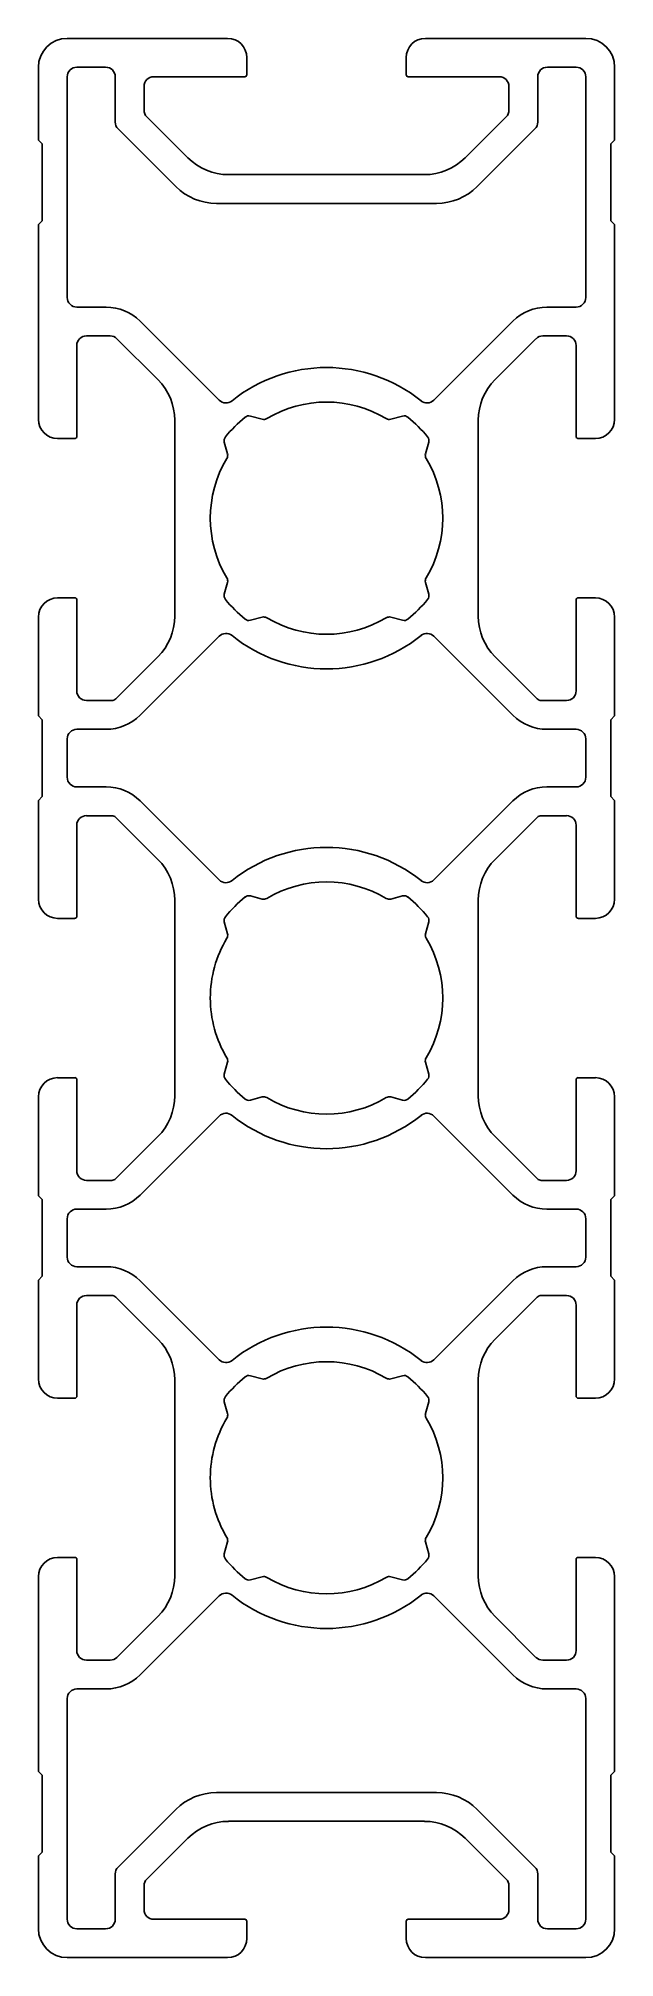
# Model space of a CAD drawing. Header units: inches. Extents: x 49508 to 50689, y 18047 to 21984.
import ezdxf

# ---------------------------------------------------------------- set-up
doc = ezdxf.new("R2010")
doc.units = ezdxf.units.IN
doc.header["$MEASUREMENT"] = 0

msp = doc.modelspace()

# ---------------------------------------------------------------- linework, layer by layer
at = {"color": 7, "linetype": 'Continuous', "lineweight": 25}
for p, q in [((49895.3, 21984.1), (49566.6, 21984.1)), ((50629.6, 21984.1), (50300.8, 21984.1)), ((49934.7, 21909.3), (49934.7, 21944.8)), ((50261.4, 21944.8), (50261.4, 21909.3)), ((49507.5, 21925.1), (49507.5, 21775.5)), ((49566.6, 21905.4), (49566.6, 21452.6)), ((49645.3, 21925.1), (49586.2, 21925.1)), ((49665, 21812.5), (49665, 21905.4)), ((49743.7, 21905.4), (49930.7, 21905.4)), ((50265.4, 21905.4), (50452.4, 21905.4)), ((50531.1, 21905.4), (50531.1, 21812.5)), ((50609.9, 21925.1), (50550.8, 21925.1)), ((50629.6, 21452.6), (50629.6, 21905.4)), ((50688.6, 21775.5), (50688.6, 21925.1)), ((49724, 21837), (49724, 21885.7)), ((50472.1, 21885.7), (50472.1, 21837)), ((49813.7, 21739.2), (49729.8, 21823.1)), ((50466.3, 21823.1), (50382.4, 21739.2)), ((49507.5, 21775.5), (49515.4, 21767.6)), ((49789.2, 21680.1), (49670.7, 21798.6)), ((50525.4, 21798.6), (50406.9, 21680.1)), ((50680.7, 21767.6), (50688.6, 21775.5)), ((49515.4, 21767.6), (49515.4, 21610.1)), ((50680.7, 21610.1), (50680.7, 21767.6)), ((50298.9, 21704.6), (49897.2, 21704.6)), ((50323.4, 21645.6), (49872.7, 21645.6)), ((49515.4, 21610.1), (49507.5, 21602.2)), ((49507.5, 21602.2), (49507.5, 21202.6)), ((50688.6, 21602.2), (50680.7, 21610.1)), ((50688.6, 21202.6), (50688.6, 21602.2)), ((49586.2, 21433), (49646.5, 21433)), ((50549.6, 21433), (50609.9, 21433)), ((49716.1, 21404.1), (49878.1, 21242.1)), ((50318, 21242.1), (50480, 21404.1)), ((49586.2, 21167.2), (49586.2, 21354.2)), ((49605.9, 21373.9), (49654.6, 21373.9)), ((49668.6, 21368.1), (49752.4, 21284.3)), ((50443.7, 21284.3), (50527.5, 21368.1)), ((50541.5, 21373.9), (50590.2, 21373.9)), ((50609.9, 21354.2), (50609.9, 21167.2)), ((49787, 21200.7), (49787, 20799)), ((49966.4, 21202.9), (49942, 21209.4)), ((50254.1, 21209.4), (50229.7, 21202.9)), ((50409.1, 20799), (50409.1, 21200.7)), ((49546.9, 21163.3), (49582.3, 21163.3)), ((49888.5, 21155.9), (49895.1, 21131.6)), ((50301, 21131.6), (50307.6, 21155.9)), ((50613.8, 21163.3), (50649.2, 21163.3)), ((49895.1, 20868.2), (49888.5, 20843.8)), ((50307.6, 20843.8), (50301, 20868.2)), ((49582.3, 20836.5), (49546.9, 20836.5)), ((49586.2, 20645.6), (49586.2, 20832.6)), ((50609.9, 20832.6), (50609.9, 20645.6)), ((50649.2, 20836.5), (50613.8, 20836.5)), ((49507.5, 20797.1), (49507.5, 20594.4)), ((49942, 20790.4), (49966.4, 20796.9)), ((50229.7, 20796.9), (50254.1, 20790.4)), ((50688.6, 20594.4), (50688.6, 20797.1)), ((49716.1, 20595.6), (49878.1, 20757.6)), ((50318, 20757.6), (50480, 20595.6)), ((49752.4, 20715.5), (49666.3, 20629.3)), ((50529.9, 20629.3), (50443.7, 20715.5)), ((49507.5, 20594.4), (49515.4, 20586.5)), ((49657.9, 20625.9), (49605.9, 20625.9)), ((50590.2, 20625.9), (50538.2, 20625.9)), ((50680.7, 20586.5), (50688.6, 20594.4)), ((49515.4, 20586.5), (49515.4, 20429)), ((49586.2, 20566.8), (49646.5, 20566.8)), ((50549.6, 20566.8), (50609.9, 20566.8)), ((50680.7, 20429), (50680.7, 20586.5)), ((49566.6, 20468.4), (49566.6, 20547.1)), ((50629.6, 20547.1), (50629.6, 20468.4)), ((49646.5, 20448.7), (49586.2, 20448.7)), ((50609.9, 20448.7), (50549.6, 20448.7)), ((49515.4, 20429), (49507.5, 20421.1)), ((49507.5, 20421.1), (49507.5, 20218.4)), ((49878.1, 20257.9), (49716.1, 20419.9)), ((50480, 20419.9), (50318, 20257.9)), ((50688.6, 20421.1), (50680.7, 20429)), ((50688.6, 20218.4), (50688.6, 20421.1)), ((49586.2, 20183), (49586.2, 20370)), ((49605.9, 20389.6), (49657.9, 20389.6)), ((49666.3, 20386.2), (49752.4, 20300)), ((50443.7, 20300), (50529.9, 20386.2)), ((50538.2, 20389.6), (50590.2, 20389.6)), ((50609.9, 20370), (50609.9, 20183)), ((49787, 20216.5), (49787, 19814.8)), ((49966.4, 20218.6), (49942, 20225.1)), ((50254.1, 20225.1), (50229.7, 20218.6)), ((50409.1, 19814.8), (50409.1, 20216.5)), ((49546.9, 20179), (49582.3, 20179)), ((49888.5, 20171.7), (49895.1, 20147.3)), ((50301, 20147.3), (50307.6, 20171.7)), ((50613.8, 20179), (50649.2, 20179)), ((49895.1, 19884), (49888.5, 19859.6)), ((50307.6, 19859.6), (50301, 19884)), ((49582.3, 19852.2), (49546.9, 19852.2)), ((49586.2, 19661.3), (49586.2, 19848.3)), ((50609.9, 19848.3), (50609.9, 19661.3)), ((50649.2, 19852.2), (50613.8, 19852.2)), ((49507.5, 19812.9), (49507.5, 19610.1)), ((49942, 19806.1), (49966.4, 19812.7)), ((50229.7, 19812.7), (50254.1, 19806.1)), ((50688.6, 19610.1), (50688.6, 19812.9)), ((49716.1, 19611.4), (49878.1, 19773.4)), ((50318, 19773.4), (50480, 19611.4)), ((49752.4, 19731.3), (49666.3, 19645.1)), ((50529.9, 19645.1), (50443.7, 19731.3)), ((49507.5, 19610.1), (49515.4, 19602.2)), ((49657.9, 19641.6), (49605.9, 19641.6)), ((50590.2, 19641.6), (50538.2, 19641.6)), ((50680.7, 19602.2), (50688.6, 19610.1)), ((49515.4, 19602.2), (49515.4, 19444.8)), ((49586.2, 19582.6), (49646.5, 19582.6)), ((50549.6, 19582.6), (50609.9, 19582.6)), ((50680.7, 19444.8), (50680.7, 19602.2)), ((49566.6, 19484.1), (49566.6, 19562.9)), ((50629.6, 19562.9), (50629.6, 19484.1)), ((49646.5, 19464.4), (49586.2, 19464.4)), ((50609.9, 19464.4), (50549.6, 19464.4)), ((49515.4, 19444.8), (49507.5, 19436.9)), ((49507.5, 19436.9), (49507.5, 19234.1)), ((49878.1, 19273.6), (49716.1, 19435.6)), ((50480, 19435.6), (50318, 19273.6)), ((50688.6, 19436.9), (50680.7, 19444.8)), ((50688.6, 19234.1), (50688.6, 19436.9)), ((49586.2, 19198.7), (49586.2, 19385.7)), ((49605.9, 19405.4), (49657.9, 19405.4)), ((49666.3, 19401.9), (49752.4, 19315.8)), ((50443.7, 19315.8), (50529.9, 19401.9)), ((50538.2, 19405.4), (50590.2, 19405.4)), ((50609.9, 19385.7), (50609.9, 19198.7)), ((49787, 19232.2), (49787, 18830.5)), ((49966.4, 19234.3), (49942, 19240.9)), ((50254.1, 19240.9), (50229.7, 19234.3)), ((50409.1, 18830.5), (50409.1, 19232.2)), ((49546.9, 19194.8), (49582.3, 19194.8)), ((49888.6, 19187.4), (49895.1, 19163.1)), ((50301, 19163.1), (50307.6, 19187.4)), ((50613.8, 19194.8), (50649.2, 19194.8)), ((49895.1, 18899.7), (49888.6, 18875.3)), ((50307.6, 18875.3), (50301, 18899.7)), ((49582.3, 18868), (49546.9, 18868)), ((49586.2, 18677), (49586.2, 18864.1)), ((50609.9, 18864.1), (50609.9, 18677)), ((50649.2, 18868), (50613.8, 18868)), ((49507.5, 18828.6), (49507.5, 18429)), ((49942, 18821.9), (49966.4, 18828.4)), ((50229.7, 18828.4), (50254.1, 18821.9)), ((50688.6, 18429), (50688.6, 18828.6)), ((49878.1, 18789.1), (49716.1, 18627.1)), ((50480, 18627.1), (50318, 18789.1)), ((49752.4, 18747), (49668.6, 18663.1)), ((50527.5, 18663.1), (50443.7, 18747)), ((49654.6, 18657.4), (49605.9, 18657.4)), ((50590.2, 18657.4), (50541.5, 18657.4)), ((49646.5, 18598.3), (49586.2, 18598.3)), ((50609.9, 18598.3), (50549.6, 18598.3)), ((49566.6, 18578.6), (49566.6, 18125.9)), ((50629.6, 18125.9), (50629.6, 18578.6)), ((49507.5, 18429), (49515.4, 18421.1)), ((50680.7, 18421.1), (50688.6, 18429)), ((49515.4, 18421.1), (49515.4, 18263.7)), ((50680.7, 18263.7), (50680.7, 18421.1)), ((49670.7, 18232.6), (49789.2, 18351.1)), ((49872.7, 18385.7), (50323.4, 18385.7)), ((50406.9, 18351.1), (50525.4, 18232.6)), ((49897.2, 18326.7), (50298.9, 18326.7)), ((49729.8, 18208.2), (49813.7, 18292.1)), ((50382.4, 18292.1), (50466.3, 18208.2)), ((49515.4, 18263.7), (49507.5, 18255.8)), ((49507.5, 18255.8), (49507.5, 18106.2)), ((50688.6, 18255.8), (50680.7, 18263.7)), ((50688.6, 18106.2), (50688.6, 18255.8)), ((49665, 18125.9), (49665, 18218.7)), ((49724, 18145.6), (49724, 18194.3)), ((50472.1, 18194.3), (50472.1, 18145.6)), ((50531.1, 18218.7), (50531.1, 18125.9)), ((49930.7, 18125.9), (49743.7, 18125.9)), ((49934.7, 18086.5), (49934.7, 18121.9)), ((50261.4, 18121.9), (50261.4, 18086.5)), ((50452.4, 18125.9), (50265.4, 18125.9)), ((49586.2, 18106.2), (49645.3, 18106.2)), ((50550.8, 18106.2), (50609.9, 18106.2)), ((49566.6, 18047.1), (49895.3, 18047.1)), ((50300.8, 18047.1), (50629.6, 18047.1))]:
    msp.add_line(p, q, dxfattribs=at)
for centre, radius, start, end in [((49566.6, 21925.1), 59.1, 90, 180), ((49895.3, 21944.8), 39.4, 360, 90), ((50300.8, 21944.8), 39.4, 90, 180), ((50629.6, 21925.1), 59.1, 0, 90), ((49586.2, 21905.4), 19.7, 90, 180), ((49645.3, 21905.4), 19.7, 0, 90), ((49743.7, 21885.7), 19.7, 90, 180), ((49930.7, 21909.3), 3.94, 270, 0), ((50265.4, 21909.3), 3.94, 180, 270), ((50452.4, 21885.7), 19.7, 360, 90), ((50550.8, 21905.4), 19.7, 90, 180), ((50609.9, 21905.4), 19.7, 0, 90), ((49684.7, 21812.5), 19.7, 180, 225), ((49743.7, 21837), 19.7, 180, 225), ((50452.4, 21837), 19.7, 315, 360), ((50511.4, 21812.5), 19.7, 315, 360), ((49897.2, 21822.7), 118.1, 225, 270), ((50298.9, 21822.7), 118.1, 270, 315), ((49872.7, 21763.7), 118.1, 225, 270), ((50323.4, 21763.7), 118.1, 270, 315), ((49586.2, 21452.6), 19.7, 180, 270), ((49646.5, 21334.5), 98.4, 45, 90), ((50549.6, 21334.5), 98.4, 90, 135), ((50609.9, 21452.6), 19.7, 270, 360), ((49605.9, 21354.2), 19.7, 90, 180), ((49654.6, 21354.2), 19.7, 45, 90), ((50541.5, 21354.2), 19.7, 90, 135), ((50590.2, 21354.2), 19.7, 0, 90), ((50098.1, 20999.9), 309.1, 51.1882, 128.8118), ((49668.9, 21200.7), 118.1, 360, 45), ((50527.2, 21200.7), 118.1, 135, 180), ((49892, 21256), 19.7, 225, 308.8118), ((50098.1, 20999.9), 238.2, 59.0387, 120.9613), ((50304.1, 21256), 19.7, 231.1882, 315), ((49546.9, 21202.6), 39.4, 180, 270), ((50118.9, 20979), 295.3, 129.4208, 140.5792), ((49938.9, 21198), 11.8, 75, 129.4208), ((49969.4, 21214.3), 11.8, 255, 300.9613), ((50226.7, 21214.3), 11.8, 239.0387, 285), ((50257.2, 21198), 11.8, 50.5792, 105), ((50077.2, 20979), 295.3, 39.4208, 50.5792), ((50649.2, 21202.6), 39.4, 270, 0), ((49582.3, 21167.2), 3.94, 270, 360), ((49900, 21159), 11.8, 140.5792, 195), ((50296.2, 21159), 11.8, 345, 39.4208), ((50613.8, 21167.2), 3.94, 180, 270), ((50098.1, 20999.9), 238.2, 149.0387, 210.9613), ((49883.7, 21128.5), 11.8, 329.0387, 15), ((50312.4, 21128.5), 11.8, 165, 210.9613), ((50098.1, 20999.9), 238.2, 329.0387, 30.9613), ((49883.7, 20871.3), 11.8, 345, 30.9613), ((50312.4, 20871.3), 11.8, 149.0387, 195), ((49546.9, 20797.1), 39.4, 90, 180), ((49582.3, 20832.6), 3.94, 0, 90), ((49900, 20840.8), 11.8, 165, 219.4208), ((50118.9, 21020.8), 295.3, 219.4208, 230.5792), ((50077.2, 21020.8), 295.3, 309.4208, 320.5792), ((50296.2, 20840.8), 11.8, 320.5792, 15), ((50613.8, 20832.6), 3.94, 90, 180), ((50649.2, 20797.1), 39.4, 360, 90), ((49668.9, 20799), 118.1, 315, 360), ((49938.9, 20801.8), 11.8, 230.5792, 285), ((49969.4, 20785.5), 11.8, 59.0387, 105), ((50098.1, 20999.9), 238.2, 239.0387, 300.9613), ((50226.7, 20785.5), 11.8, 75, 120.9613), ((50257.2, 20801.8), 11.8, 255, 309.4208), ((50527.2, 20799), 118.1, 180, 225), ((49892, 20743.7), 19.7, 51.1882, 135), ((50098.1, 20999.9), 309.1, 231.1882, 308.8118), ((50304.1, 20743.7), 19.7, 45, 128.8118), ((49605.9, 20645.6), 19.7, 180, 270), ((50590.2, 20645.6), 19.7, 270, 0), ((49646.5, 20665.2), 98.4, 270, 315), ((49657.9, 20637.7), 11.8, 270, 315), ((50549.6, 20665.2), 98.4, 225, 270), ((50538.2, 20637.7), 11.8, 225, 270), ((49586.2, 20547.1), 19.7, 90, 180), ((50609.9, 20547.1), 19.7, 360, 90), ((49586.2, 20468.4), 19.7, 180, 270), ((49646.5, 20350.3), 98.4, 45, 90), ((50549.6, 20350.3), 98.4, 90, 135), ((50609.9, 20468.4), 19.7, 270, 360), ((49605.9, 20370), 19.7, 90, 180), ((49657.9, 20377.8), 11.8, 45, 90), ((50538.2, 20377.8), 11.8, 90, 135), ((50590.2, 20370), 19.7, 0, 90), ((50098.1, 20015.6), 309.1, 51.1882, 128.8118), ((49668.9, 20216.5), 118.1, 0, 45), ((50527.2, 20216.5), 118.1, 135, 180), ((49892, 20271.8), 19.7, 225, 308.8118), ((50098.1, 20015.6), 238.2, 59.0387, 120.9613), ((50304.1, 20271.8), 19.7, 231.1882, 315), ((49546.9, 20218.4), 39.4, 180, 270), ((50118.9, 19994.8), 295.3, 129.4208, 140.5792), ((49938.9, 20213.7), 11.8, 75, 129.4208), ((49969.4, 20230), 11.8, 255, 300.9613), ((50226.7, 20230), 11.8, 239.0387, 285), ((50257.2, 20213.7), 11.8, 50.5792, 105), ((50077.2, 19994.8), 295.3, 39.4208, 50.5792), ((50649.2, 20218.4), 39.4, 270, 0), ((49582.3, 20183), 3.94, 270, 360), ((49900, 20174.8), 11.8, 140.5792, 195), ((50296.2, 20174.8), 11.8, 345, 39.4208), ((50613.8, 20183), 3.94, 180, 270), ((50098.1, 20015.6), 238.2, 149.0387, 180), ((49883.7, 20144.2), 11.8, 329.0387, 15), ((50312.4, 20144.2), 11.8, 165, 180), ((50312.4, 20144.2), 11.8, 180.0002, 210.9609), ((50098.1, 20015.6), 238.2, 329.0387, 30.9613), ((50098.1, 20015.6), 238.2, 180, 210.9613), ((49883.7, 19887), 11.8, 344.9999, 30.9616), ((50312.4, 19887), 11.8, 149.0387, 195), ((49546.9, 19812.9), 39.4, 90, 180), ((49582.3, 19848.3), 3.94, 360, 90), ((49900, 19856.5), 11.8, 165, 219.4208), ((50118.9, 20036.5), 295.3, 219.4208, 230.5792), ((50077.2, 20036.5), 295.3, 309.4208, 320.5792), ((50296.2, 19856.5), 11.8, 320.5792, 15), ((50613.8, 19848.3), 3.94, 90, 180), ((50649.2, 19812.9), 39.4, 360, 90), ((49668.9, 19814.8), 118.1, 315, 360), ((49938.9, 19817.5), 11.8, 230.5792, 285), ((49969.4, 19801.3), 11.8, 59.0387, 105), ((50098.1, 20015.6), 238.2, 239.0387, 300.9613), ((50226.7, 19801.3), 11.8, 75, 120.9613), ((50257.2, 19817.5), 11.8, 255, 309.4208), ((50527.2, 19814.8), 118.1, 180, 225), ((49892, 19759.5), 19.7, 51.1882, 135), ((50098.1, 20015.6), 309.1, 231.1882, 308.8118), ((50304.1, 19759.5), 19.7, 45, 128.8118), ((49605.9, 19661.3), 19.7, 180, 270), ((50590.2, 19661.3), 19.7, 270, 0), ((49646.5, 19681), 98.4, 270, 315), ((49657.9, 19653.4), 11.8, 270, 315), ((50549.6, 19681), 98.4, 225, 270), ((50538.2, 19653.4), 11.8, 225, 270), ((49586.2, 19562.9), 19.7, 90, 180), ((50609.9, 19562.9), 19.7, 360, 90), ((49586.2, 19484.1), 19.7, 180, 270), ((49646.5, 19366), 98.4, 45, 90), ((50549.6, 19366), 98.4, 90, 135), ((50609.9, 19484.1), 19.7, 270, 360), ((49605.9, 19385.7), 19.7, 90, 180), ((49657.9, 19393.6), 11.8, 45, 90), ((50538.2, 19393.6), 11.8, 90, 135), ((50590.2, 19385.7), 19.7, 0, 90), ((50098.1, 19031.4), 309.1, 51.1882, 128.8118), ((49668.9, 19232.2), 118.1, 0, 45), ((50527.2, 19232.2), 118.1, 135, 180), ((49892, 19287.5), 19.7, 225, 308.8118), ((50098.1, 19031.4), 238.2, 59.0387, 120.9613), ((50304.1, 19287.5), 19.7, 231.1882, 315), ((49546.9, 19234.1), 39.4, 180, 270), ((50118.9, 19010.5), 295.3, 129.4208, 140.5792), ((49938.9, 19229.5), 11.8, 75, 129.4208), ((49969.4, 19245.8), 11.8, 255, 300.9613), ((50226.7, 19245.8), 11.8, 239.0387, 285), ((50257.2, 19229.5), 11.8, 50.5792, 105), ((50077.2, 19010.5), 295.3, 39.4208, 50.5792), ((50649.2, 19234.1), 39.4, 270, 0), ((49582.3, 19198.7), 3.94, 270, 360), ((49900, 19190.5), 11.8, 140.5792, 195), ((50296.2, 19190.5), 11.8, 345, 39.4208), ((50613.8, 19198.7), 3.94, 180, 270), ((50098.1, 19031.4), 238.2, 149.0387, 180), ((49883.7, 19160), 11.8, 329.0387, 15), ((50312.4, 19160), 11.8, 165, 180), ((50312.4, 19160), 11.8, 180, 210.9612), ((50098.1, 19031.4), 238.2, 329.0387, 30.9613), ((50098.1, 19031.4), 238.2, 180, 210.9613), ((49883.7, 18902.8), 11.8, 345, 30.9614), ((50312.4, 18902.8), 11.8, 149.0387, 195), ((49546.9, 18828.6), 39.4, 90, 180), ((49582.3, 18864.1), 3.94, 0, 90), ((49900, 18872.3), 11.8, 165, 219.4208), ((50118.9, 19052.3), 295.3, 219.4208, 230.5792), ((50077.2, 19052.3), 295.3, 309.4208, 320.5792), ((50296.2, 18872.3), 11.8, 320.5792, 15), ((50613.8, 18864.1), 3.94, 90, 180), ((50649.2, 18828.6), 39.4, 360, 90), ((49668.9, 18830.5), 118.1, 315, 0), ((49938.9, 18833.3), 11.8, 230.5792, 285), ((49969.4, 18817), 11.8, 59.0387, 105), ((50098.1, 19031.4), 238.2, 239.0387, 300.9613), ((50226.7, 18817), 11.8, 75, 120.9613), ((50257.2, 18833.3), 11.8, 255, 309.4208), ((50527.2, 18830.5), 118.1, 180, 225), ((49892, 18775.2), 19.7, 51.1882, 135), ((50098.1, 19031.4), 309.1, 231.1882, 308.8118), ((50304.1, 18775.2), 19.7, 45, 128.8118), ((49605.9, 18677), 19.7, 180, 270), ((49654.6, 18677), 19.7, 270, 315), ((50541.5, 18677), 19.7, 225, 270), ((50590.2, 18677), 19.7, 270, 0), ((49646.5, 18696.7), 98.4, 270, 315), ((50549.6, 18696.7), 98.4, 225, 270), ((49586.2, 18578.6), 19.7, 90, 180), ((50609.9, 18578.6), 19.7, 360, 90), ((49872.7, 18267.6), 118.1, 90, 135), ((50323.4, 18267.6), 118.1, 45, 90), ((49897.2, 18208.5), 118.1, 90, 135), ((50298.9, 18208.5), 118.1, 45, 90), ((49684.7, 18218.7), 19.7, 135, 180), ((50511.4, 18218.7), 19.7, 360, 45), ((49743.7, 18194.3), 19.7, 135, 180), ((50452.4, 18194.3), 19.7, 360, 45), ((49586.2, 18125.9), 19.7, 180, 270), ((49645.3, 18125.9), 19.7, 270, 0), ((49743.7, 18145.6), 19.7, 180, 270), ((49930.7, 18121.9), 3.94, 0, 90), ((50265.4, 18121.9), 3.94, 90, 180), ((50452.4, 18145.6), 19.7, 270, 360), ((50550.8, 18125.9), 19.7, 180, 270), ((50609.9, 18125.9), 19.7, 270, 360), ((49566.6, 18106.2), 59.1, 180, 270), ((49895.3, 18086.5), 39.4, 270, 0), ((50300.8, 18086.5), 39.4, 180, 270), ((50629.6, 18106.2), 59.1, 270, 0)]:
    msp.add_arc(centre, radius, start, end, dxfattribs=at)

doc.saveas('drawing.dxf')
